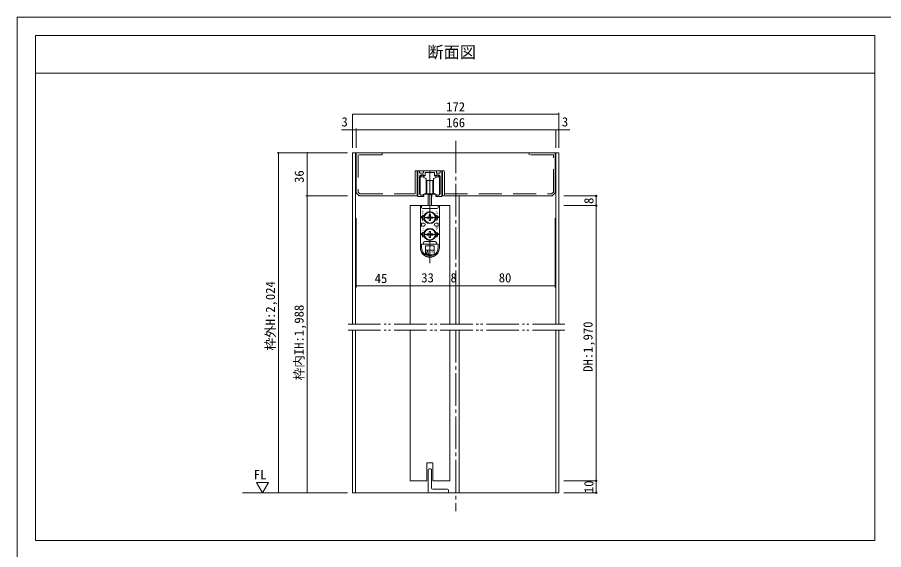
# Model space of a CAD drawing. Units: millimetres on the paper, enlarged 10 times, with parts at other scales. Extents: x -1985 to 2015, y -1370 to 1400.
# Drawn here: x -1985 to 420, y -78 to 1400 of the extents above; entities that cross this region are included whole.
import ezdxf
from ezdxf.enums import TextEntityAlignment as Align

# ---------------------------------------------------------------- set-up
doc = ezdxf.new("R2010")
doc.units = ezdxf.units.MM
doc.header["$LTSCALE"] = 10
doc.header["$PDMODE"] = 32
doc.header["$PDSIZE"] = 4
for name, pattern in [('CHAIN2', [12, 9, -1, 1, -1]), ('DOUBLE_CHAIN2', [12.8, 9, -1, 0.6, -0.6, 0.6, -1]), ('USER1', [19.05, 12.7, -6.35]), ('USER2', [9.525, 6.35, -3.175]), ('USER3', [31.75, 15.875, -3.175, 3.175, -3.175, 3.175, -3.175])]:
    doc.linetypes.add(name, pattern=pattern)
doc.layers.add('1-0_H-SYM', color=7, linetype='Continuous')
doc.layers.add('1-1_0', color=7, linetype='Continuous', lineweight=20)
doc.layers.add('2-0', color=7, linetype='Continuous', lineweight=20)
doc.styles.add('ＭＳ ゴシック', font='')
doc.styles.get('ＭＳ ゴシック').set_extended_font_data('MS Gothic')

msp = doc.modelspace()

# ---------------------------------------------------------------- linework, layer by layer
at = {"layer": '1-1_0'}
for p, q in [((-1935, 1350), (395, 1350)), ((395, -52.5), (395, 1350)), ((-1935, 1245), (395, 1245))]:
    msp.add_line(p, q, dxfattribs=at)
msp.add_lwpolyline([(-1985, -1370), (2015, -1370), (2015, 1400), (-1985, 1400)], close=True, dxfattribs=at)
msp.add_lwpolyline([(395, -52.5), (-1935, -52.5), (-1935, 1350)], dxfattribs=at)
at = {"layer": '2-0', "color": 4, "lineweight": 9}
for p, q in [((-1054.81, 1037.48), (-1054.81, 1130.92)), ((-1054.81, 1130.92), (-481.48, 1130.92)), ((-481.48, 1037.48), (-481.48, 1135.07)), ((-481.48, 1037.48), (-481.48, 1130.92)), ((-1044.81, 1037.48), (-1044.81, 1091.48)), ((-1044.81, 1037.48), (-1044.81, 1087.31)), ((-1044.81, 1087.31), (-489.81, 1087.31)), ((-489.81, 1037.48), (-489.81, 1087.31)), ((-1068.15, 1024.15), (-1263.73, 1024.15)), ((-1259.56, 1024.15), (-1259.56, 80.85)), ((-1068.15, 1024.15), (-1184.21, 1024.15)), ((-1180.05, 904.15), (-1180.05, 1024.15)), ((-1068.15, 904.15), (-1184.21, 904.15)), ((-1180.05, 904.15), (-1180.05, 80.85)), ((-468.15, 904.15), (-378, 904.15)), ((-378, 877.48), (-378, 904.15)), ((-468.15, 877.48), (-378, 877.48)), ((-378, 113.66), (-378, 877.48)), ((-1044.81, 842.76), (-1044.81, 650.39)), ((-491.48, 842.76), (-491.48, 650.39)), ((-894.81, 654.55), (-1044.81, 654.55)), ((-894.81, 654.55), (-784.81, 654.55)), ((-784.81, 654.55), (-758.15, 654.55)), ((-758.15, 654.55), (-491.48, 654.55)), ((-468.15, 113.66), (-378, 113.66)), ((-378, 113.66), (-378, 80.33)), ((-1068.15, 80.33), (-1359.61, 80.33)), ((-1068.15, 80.33), (-1184.21, 80.33)), ((-468.15, 80.33), (-378, 80.33))]:
    msp.add_line(p, q, dxfattribs=at)
at = {"layer": '2-0', "color": 4, "linetype": 'CHAIN2', "lineweight": 9}
for p, q in [((-768.15, 1057.48), (-768.15, 548.66)), ((-768.15, 611.51), (-768.15, 548.66)), ((-768.15, 532), (-768.15, 28.91))]:
    msp.add_line(p, q, dxfattribs=at)
at = {"layer": '2-0'}
for p, q in [((-1054.81, 1024.15), (-1044.81, 1024.15)), ((-1054.81, 1024.15), (-1054.81, 548.66)), ((-1046.48, 1024.15), (-1046.48, 548.66)), ((-972.59, 1018.59), (-972.59, 1024.15)), ((-563.7, 1018.59), (-563.7, 1024.15)), ((-491.48, 1024.15), (-481.48, 1024.15)), ((-489.81, 1024.15), (-489.81, 548.66)), ((-481.48, 1024.15), (-481.48, 548.66)), ((-874.95, 904.15), (-874.95, 974.14)), ((-874.95, 974.14), (-804.46, 974.14)), ((-804.46, 974.14), (-804.46, 904.15)), ((-798.9, 974.14), (-804.46, 974.14)), ((-1036.48, 904.15), (-873.13, 904.15)), ((-806.47, 904.15), (-499.81, 904.15)), ((-758.15, 904.15), (-758.15, 548.66)), ((-894.81, 877.48), (-894.81, 548.66)), ((-784.81, 877.48), (-894.81, 877.48)), ((-866.13, 877.48), (-866.13, 761.15)), ((-866.13, 877.48), (-813.47, 877.48)), ((-862.8, 877.48), (-862.8, 872.48)), ((-859.47, 869.15), (-820.13, 869.15)), ((-816.8, 877.48), (-816.8, 872.48)), ((-813.47, 877.48), (-813.47, 761.15)), ((-784.81, 877.48), (-784.81, 548.66)), ((-858.66, 850.82), (-864.8, 844.15)), ((-861.13, 844.15), (-864.8, 844.15)), ((-841.53, 845.88), (-847.97, 845.77)), ((-847.97, 845.77), (-847.97, 842.53)), ((-841.53, 842.42), (-847.97, 842.53)), ((-841.53, 845.88), (-841.42, 852.32)), ((-841.53, 842.42), (-841.42, 835.98)), ((-838.18, 852.32), (-841.42, 852.32)), ((-838.07, 845.88), (-838.18, 852.32)), ((-838.07, 842.42), (-838.18, 835.98)), ((-838.07, 845.88), (-831.63, 845.77)), ((-838.07, 842.42), (-831.63, 842.53)), ((-831.63, 842.53), (-831.63, 845.77)), ((-820.95, 850.82), (-814.8, 844.15)), ((-818.47, 844.15), (-814.8, 844.15)), ((-862.8, 829.15), (-862.8, 820.82)), ((-856.13, 829.15), (-862.8, 829.15)), ((-856.13, 820.82), (-862.8, 820.82)), ((-858.66, 837.48), (-860.07, 837.48)), ((-852.8, 825.82), (-852.8, 824.15)), ((-841.42, 835.98), (-838.18, 835.98)), ((-826.8, 825.82), (-826.8, 824.15)), ((-823.47, 829.15), (-816.8, 829.15)), ((-823.47, 820.82), (-816.8, 820.82)), ((-820.95, 837.48), (-819.54, 837.48)), ((-816.8, 829.15), (-816.8, 820.82)), ((-858.66, 804.15), (-864.8, 797.48)), ((-861.13, 797.48), (-864.8, 797.48)), ((-841.53, 799.21), (-847.97, 799.1)), ((-847.97, 799.1), (-847.97, 795.86)), ((-841.53, 795.75), (-847.97, 795.86)), ((-841.53, 799.21), (-841.42, 805.65)), ((-841.53, 795.75), (-841.42, 789.32)), ((-838.18, 805.65), (-841.42, 805.65)), ((-838.07, 799.21), (-838.18, 805.65)), ((-838.07, 795.75), (-838.18, 789.32)), ((-838.07, 799.21), (-831.63, 799.1)), ((-838.07, 795.75), (-831.63, 795.86)), ((-831.63, 795.86), (-831.63, 799.1)), ((-820.95, 804.15), (-814.8, 797.48)), ((-818.47, 797.48), (-814.8, 797.48)), ((-861.13, 770.82), (-818.47, 770.82)), ((-858.66, 790.82), (-860.07, 790.82)), ((-854.47, 777.48), (-825.13, 777.48)), ((-841.42, 789.32), (-838.18, 789.32)), ((-820.95, 790.82), (-819.54, 790.82)), ((-894.81, 765.66), (-894.81, 706.77)), ((-894.81, 765.66), (-894.81, 706.77)), ((-862.8, 761.15), (-862.8, 769.15)), ((-851.47, 765.82), (-828.13, 765.82)), ((-851.47, 741.33), (-851.47, 765.82)), ((-851.47, 754.15), (-828.13, 754.15)), ((-849.8, 742.48), (-846.47, 752.48)), ((-843.13, 742.48), (-846.47, 752.48)), ((-828.13, 741.33), (-828.13, 765.82)), ((-816.8, 761.15), (-816.8, 769.15)), ((-784.81, 765.66), (-784.81, 706.77)), ((-784.81, 765.66), (-784.81, 706.77)), ((-758.15, 765.66), (-758.15, 706.77)), ((-758.15, 765.66), (-758.15, 706.77)), ((-849.9, 740.48), (-829.71, 740.48)), ((-849.8, 742.48), (-843.13, 742.48)), ((-1054.81, 532), (-1054.81, 80.33)), ((-1046.48, 532), (-1046.48, 80.33)), ((-894.81, 532), (-894.81, 113.66)), ((-784.81, 532), (-784.81, 113.66)), ((-758.15, 532), (-758.15, 80.33)), ((-489.81, 532), (-489.81, 80.33)), ((-481.48, 532), (-481.48, 80.33)), ((-848.15, 163.66), (-831.48, 163.66)), ((-848.15, 113.66), (-848.15, 163.66)), ((-841.81, 147), (-837.81, 147)), ((-831.48, 113.66), (-831.48, 163.66)), ((-844.81, 83.33), (-844.81, 144)), ((-834.81, 144), (-834.81, 93.33)), ((-894.81, 113.66), (-848.15, 113.66)), ((-831.48, 113.66), (-784.81, 113.66)), ((-1054.81, 80.33), (-481.48, 80.33)), ((-791.11, 80.33), (-841.81, 80.33)), ((-831.81, 90.33), (-791.11, 90.33)), ((-788.11, 83.33), (-788.11, 87.33))]:
    msp.add_line(p, q, dxfattribs=at)
at = {"layer": '2-0', "color": 6, "linetype": 'USER3', "lineweight": 18}
for p, q in [((-873.13, 904.14), (-873.13, 972.48)), ((-871.47, 974.14), (-869.8, 974.14)), ((-868.13, 972.48), (-868.13, 969.14)), ((-866.47, 967.48), (-859.47, 967.48)), ((-857.8, 969.14), (-857.8, 972.48)), ((-852.8, 961.13), (-852.8, 968.14)), ((-826.8, 968.14), (-826.8, 961.13)), ((-821.8, 972.48), (-821.8, 969.14)), ((-820.13, 967.48), (-813.13, 967.48)), ((-811.47, 969.14), (-811.47, 972.48)), ((-809.8, 974.14), (-808.13, 974.14)), ((-806.47, 972.48), (-806.47, 904.14)), ((-868.13, 957.48), (-868.13, 911.48)), ((-811.47, 911.48), (-811.47, 957.48)), ((-858.13, 902.48), (-871.47, 902.48)), ((-863.13, 906.48), (-857.47, 906.48)), ((-856.47, 905.48), (-856.47, 904.14)), ((-823.13, 904.14), (-823.13, 905.48)), ((-822.13, 906.48), (-816.47, 906.48)), ((-808.13, 902.48), (-821.47, 902.48))]:
    msp.add_line(p, q, dxfattribs=at)
at = {"layer": '2-0', "linetype": 'USER1'}
for p, q in [((-839.8, 974.17), (-839.8, 717.48)), ((-821.8, 844.15), (-857.8, 844.15)), ((-821.8, 797.48), (-857.8, 797.48))]:
    msp.add_line(p, q, dxfattribs=at)
at = {"layer": '2-0', "linetype": 'USER2'}
for p, q in [((-798.9, 907.72), (-798.9, 974.14)), ((-1034.18, 909.7), (-880.5, 909.7)), ((-798.9, 909.7), (-502.11, 909.7))]:
    msp.add_line(p, q, dxfattribs=at)
at = {"layer": '2-0', "color": 4, "lineweight": 18}
for p, q in [((-866.47, 908.31), (-866.47, 955.98)), ((-860.41, 957.31), (-850.74, 952.6)), ((-849.8, 951.1), (-849.8, 913.19)), ((-829.8, 951.1), (-829.8, 913.19)), ((-819.19, 957.31), (-828.86, 952.6)), ((-813.13, 908.31), (-813.13, 955.98)), ((-850.74, 911.69), (-860.41, 906.98)), ((-828.86, 911.69), (-819.19, 906.98))]:
    msp.add_line(p, q, dxfattribs=at)
at = {"layer": '2-0', "lineweight": 18}
for p, q in [((-866.13, 956.35), (-866.13, 956.76)), ((-865.16, 959.12), (-863.29, 960.99)), ((-862.11, 961.48), (-859.8, 961.48)), ((-856.47, 958.14), (-856.47, 955.39)), ((-846.8, 947.14), (-849.8, 947.14)), ((-848.47, 945.48), (-849.8, 944.14)), ((-848.47, 912.14), (-848.47, 945.48)), ((-846.8, 947.14), (-832.8, 947.14)), ((-832.8, 947.14), (-829.8, 947.14)), ((-829.8, 944.14), (-831.13, 945.48)), ((-831.13, 945.48), (-831.13, 912.14)), ((-823.13, 955.39), (-823.13, 958.14)), ((-819.8, 961.48), (-817.49, 961.48)), ((-816.31, 960.99), (-814.44, 959.12)), ((-813.47, 956.76), (-813.47, 956.35)), ((-849.8, 920.14), (-848.47, 918.81)), ((-831.13, 918.81), (-829.8, 920.14)), ((-822.95, 908.81), (-856.65, 908.81)), ((-832.8, 910.48), (-846.8, 910.48))]:
    msp.add_line(p, q, dxfattribs=at)
at = {"layer": '2-0', "color": 3, "lineweight": 18}
for p, q in [((-844.13, 877.48), (-844.13, 908.81)), ((-843.13, 908.48), (-836.47, 908.48)), ((-835.47, 908.81), (-835.47, 877.48)), ((-834.47, 907.14), (-834.47, 902.48))]:
    msp.add_line(p, q, dxfattribs=at)
at = {"layer": '2-0', "linetype": 'DOUBLE_CHAIN2'}
for p, q in [((-464.81, 548.66), (-1071.48, 548.66)), ((-464.81, 532), (-1071.48, 532))]:
    msp.add_line(p, q, dxfattribs=at)
at = {"layer": '2-0', "color": 4, "lineweight": 9}
for points in [[(-481.48, 1130.92), (-731.89, 1130.92), (-770.71, 1130.92)], [(-1044.81, 1087.31), (-1054.81, 1087.31), (-1085.09, 1087.31)], [(-491.48, 1087.31), (-481.48, 1087.31), (-451.2, 1087.31)]]:
    msp.add_lwpolyline(points, dxfattribs=at)
at = {"layer": '2-0'}
msp.add_lwpolyline([(-499.81, 904.15), (-491.48, 912.48), (-491.48, 1024.15), (-721.48, 1024.15), (-1044.81, 1024.15), (-1044.81, 912.48), (-1036.48, 904.15)], dxfattribs=at)
at = {"layer": '2-0', "linetype": 'USER2'}
for points in [[(-972.59, 1018.59), (-1039.26, 1018.59), (-1039.26, 914.78), (-1034.18, 909.7)], [(-502.11, 909.7), (-497.03, 914.78), (-497.03, 1018.59), (-563.7, 1018.59)], [(-874.95, 974.14), (-880.5, 974.14), (-880.5, 907.65)]]:
    msp.add_lwpolyline(points, dxfattribs=at)
at = {"layer": '2-0', "color": 6, "linetype": 'USER3', "lineweight": 18}
for points in [[(-854.3, 960.26), (-858.13, 962.48), (-863.13, 962.48)], [(-856.13, 974.14), (-839.8, 974.14), (-823.47, 974.14)], [(-851.8, 969.14), (-840.8, 969.14), (-839.8, 970.14), (-838.8, 969.14), (-827.8, 969.14)], [(-816.47, 962.48), (-821.47, 962.48), (-825.3, 960.26)]]:
    msp.add_lwpolyline(points, dxfattribs=at)
at = {"layer": '2-0', "color": 4, "lineweight": 9}
msp.add_lwpolyline([(-1304.53, 80.33), (-1288.03, 109.01), (-1321.22, 109.01)], close=True, dxfattribs=at)
at = {"layer": '2-0'}
for centre, radius in [((-839.8, 844.15), 16.67), ((-839.8, 844.15), 15), ((-839.8, 797.48), 16.67), ((-839.8, 797.48), 15)]:
    msp.add_circle(centre, radius, dxfattribs=at)
at = {"layer": '2-0', "color": 4, "lineweight": 9}
for centre, start, end in [((-1054.81, 1087.31), 0, 180), ((-1054.81, 1087.31), 180, 0), ((-1044.81, 1087.31), 0, 180), ((-1044.81, 1087.31), 0, 180), ((-1044.81, 1087.31), 180, 0), ((-1044.81, 1087.31), 180, 0), ((-489.81, 1087.31), 0, 180), ((-489.81, 1087.31), 0, 180), ((-489.81, 1087.31), 0, 180), ((-489.81, 1087.31), 180, 0), ((-489.81, 1087.31), 180, 0), ((-489.81, 1087.31), 180, 0), ((-1259.56, 1024.15), 90, 270), ((-1259.56, 1024.15), 270, 90), ((-1180.05, 1024.15), 90, 270), ((-1180.05, 1024.15), 270, 90), ((-1044.81, 654.55), 0, 180), ((-1044.81, 654.55), 180, 0), ((-894.81, 654.55), 0, 180), ((-894.81, 654.55), 0, 180), ((-894.81, 654.55), 180, 0), ((-894.81, 654.55), 180, 0), ((-784.81, 654.55), 0, 180), ((-784.81, 654.55), 0, 180), ((-784.81, 654.55), 180, 0), ((-784.81, 654.55), 180, 0), ((-758.15, 654.55), 0, 180), ((-758.15, 654.55), 0, 180), ((-758.15, 654.55), 180, 0), ((-758.15, 654.55), 180, 0), ((-491.48, 654.55), 0, 180), ((-491.48, 654.55), 180, 0), ((-1259.56, 80.33), 90, 270), ((-1259.56, 80.33), 270, 90), ((-1180.05, 80.33), 90, 270), ((-1180.05, 80.33), 270, 90)]:
    msp.add_arc(centre, 0.521, start, end, dxfattribs=at)
at = {"layer": '2-0', "color": 6, "linetype": 'USER3', "lineweight": 18}
for centre, radius, start, end in [((-871.47, 972.48), 1.67, 90, 180), ((-869.8, 972.48), 1.67, 0, 90), ((-866.47, 969.14), 1.67, 180, 270), ((-863.13, 957.48), 5, 90, 180), ((-859.47, 969.14), 1.67, 270, 0), ((-856.13, 972.48), 1.67, 90, 180), ((-851.8, 968.14), 1, 90, 180), ((-827.8, 968.14), 1, 360, 90), ((-823.47, 972.48), 1.67, 0, 90), ((-820.13, 969.14), 1.67, 180, 270), ((-816.47, 957.48), 5, 0, 90), ((-813.13, 969.14), 1.67, 270, 0), ((-809.8, 972.48), 1.67, 90, 180), ((-808.13, 972.48), 1.67, 0, 90), ((-853.8, 961.13), 1, 240, 360), ((-825.8, 961.13), 1, 180, 300), ((-871.47, 904.14), 1.67, 180, 270), ((-863.13, 911.48), 5, 180, 270), ((-858.13, 904.14), 1.67, 270, 0), ((-857.47, 905.48), 1, 0, 90), ((-821.47, 904.14), 1.67, 180, 270), ((-822.13, 905.48), 1, 90, 180), ((-816.47, 911.48), 5, 270, 0), ((-808.13, 904.14), 1.67, 270, 0)]:
    msp.add_arc(centre, radius, start, end, dxfattribs=at)
at = {"layer": '2-0', "color": 4, "lineweight": 18}
for centre, radius, start, end in [((-862.6, 952.81), 5, 64.05225, 140.70352), ((-851.47, 951.1), 1.67, 0.00001, 64.05226), ((-828.13, 951.1), 1.67, 115.94774, 179.99999), ((-817, 952.81), 5, 39.29648, 115.94775), ((-862.6, 911.48), 5, 219.29648, 295.94775), ((-851.47, 913.19), 1.67, 295.94774, 360), ((-828.13, 913.19), 1.67, 180, 244.05226), ((-817, 911.48), 5, 244.05225, 320.70352)]:
    msp.add_arc(centre, radius, start, end, dxfattribs=at)
at = {"layer": '2-0', "lineweight": 18}
for centre, radius, start, end in [((-862.8, 956.76), 3.33, 134.99991, 180), ((-862.11, 959.81), 1.67, 90, 134.99991), ((-859.8, 958.14), 3.33, 0, 90), ((-846.8, 945.48), 1.67, 90, 180), ((-832.8, 945.48), 1.67, 0, 90), ((-819.8, 958.14), 3.33, 90, 180), ((-817.49, 959.81), 1.67, 45, 90), ((-816.8, 956.76), 3.33, 360, 45), ((-846.8, 912.14), 1.67, 180, 270), ((-832.8, 912.14), 1.67, 270, 0)]:
    msp.add_arc(centre, radius, start, end, dxfattribs=at)
at = {"layer": '2-0', "color": 3, "lineweight": 18}
for centre, start, end in [((-843.13, 907.48), 90, 180), ((-836.47, 907.48), 0, 90), ((-835.47, 907.14), 0, 90), ((-835.47, 902.48), 270, 0)]:
    msp.add_arc(centre, 1, start, end, dxfattribs=at)
at = {"layer": '2-0'}
for centre, radius, start, end in [((-859.47, 872.48), 3.33, 180, 270), ((-820.13, 872.48), 3.33, 270, 0), ((-839.8, 844.15), 21.33, 180, 198.20996), ((-839.8, 844.15), 20, 160.52878, 199.47122), ((-839.8, 844.15), 20, 340.52878, 19.47122), ((-839.8, 844.15), 21.33, 341.79004, 0), ((-856.13, 825.82), 3.33, 0, 90), ((-856.13, 824.15), 3.33, 270, 0), ((-823.47, 825.82), 3.33, 90, 180), ((-823.47, 824.15), 3.33, 180, 270), ((-839.8, 797.48), 21.33, 180, 198.20996), ((-839.8, 797.48), 20, 160.52878, 199.47122), ((-839.8, 797.48), 20, 340.52878, 19.47122), ((-839.8, 797.48), 21.33, 341.79004, 0), ((-861.13, 769.15), 1.67, 90, 180), ((-861.13, 774.15), 3.33, 270, 0), ((-854.47, 774.15), 3.33, 90, 180), ((-825.13, 774.15), 3.33, 0, 90), ((-818.47, 774.15), 3.33, 180, 270), ((-818.47, 769.15), 1.67, 0, 90), ((-839.8, 761.15), 26.33, 180, 0), ((-839.8, 760.48), 26.33, 180, 0), ((-839.8, 761.15), 23, 180, 0), ((-841.81, 144), 3, 90, 180), ((-837.81, 144), 3, 0, 90), ((-841.81, 83.33), 3, 180, 270), ((-831.81, 93.33), 3, 180, 270), ((-791.11, 87.33), 3, 0, 90), ((-791.11, 83.33), 3, 270, 0)]:
    msp.add_arc(centre, radius, start, end, dxfattribs=at)
at = {"layer": '2-0', "color": 4}
for p in [(-378, 904.15), (-378, 877.48), (-378, 113.66), (-378, 80.33)]:
    msp.add_point(p, dxfattribs=at)

# ---------------------------------------------------------------- texts
at = {"layer": '1-0_H-SYM', "style": 'ＭＳ ゴシック'}
msp.add_text('断面図', height=32.99, dxfattribs=at).set_placement((-846.74, 1276.98), align=Align.BOTTOM_LEFT)
at = {"layer": '2-0', "style": 'ＭＳ ゴシック'}
for s, p in [('172', (-794.4, 1131.12)), ('3', (-1085.09, 1089.4)), ('166', (-794.4, 1087.31)), ('3', (-473.15, 1089.4)), ('45', (-992.85, 654.8)), ('33', (-863.53, 656.64)), ('8', (-782.45, 656.64)), ('80', (-648.53, 656.64)), ('FL', (-1328.35, 110.13))]:
    msp.add_text(s, height=25.66, dxfattribs=at).set_placement(p, align=Align.BOTTOM_LEFT)
for s, p in [('36', (-1182.13, 940.43)), ('8', (-378, 882.07)), ('枠外H:2,024', (-1262.06, 475.32)), ('枠内IH:1,988', (-1182.55, 392.58)), ('DH:1,970', (-380.51, 416.13)), ('10', (-378, 79.5))]:
    msp.add_text(s, height=25.66, rotation=90, dxfattribs=at).set_placement(p, align=Align.BOTTOM_LEFT)
for s, height, width, p in [('右', 7.33, 0.75, (-863.26, 853.83)), ('左', 7.33, 0.75, (-823.92, 853.83)), ('上', 7.33, 0.75, (-863.26, 807.17)), ('下', 7.33, 0.75, (-823.92, 807.17)), ('外す', 7.331, 0.55, (-841.76, 742.34))]:
    msp.add_text(s, height=height, dxfattribs=dict(at, width=width)).set_placement(p, align=Align.BOTTOM_LEFT)

doc.saveas('drawing.dxf')
